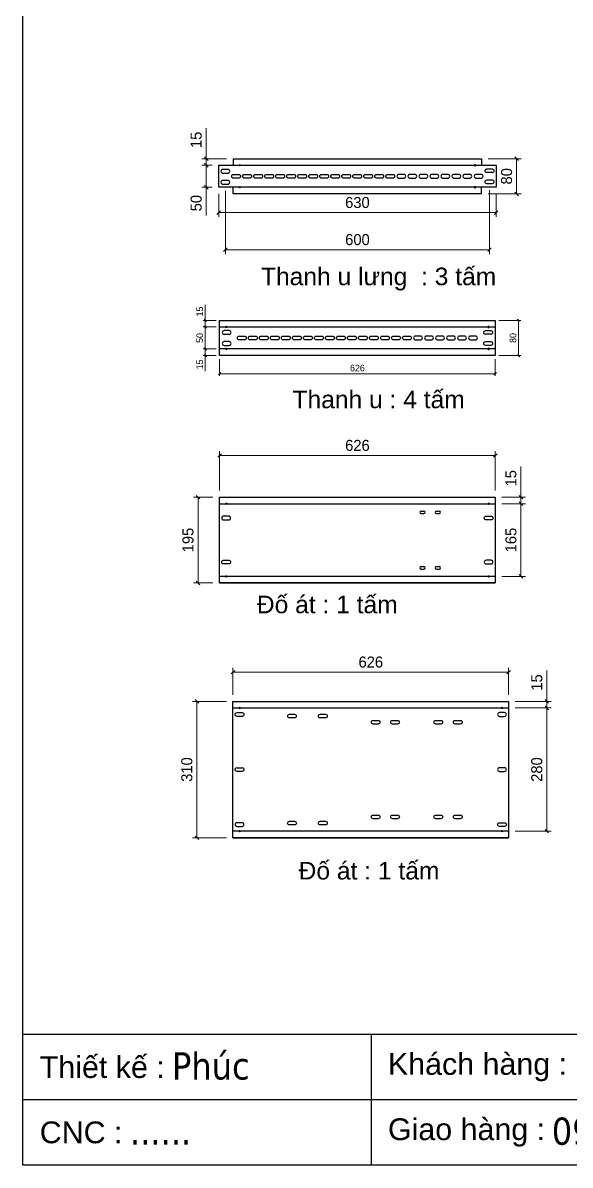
# Model space of a CAD drawing. Header units: millimetres. Extents: x 0 to 7339, y 0 to 5189.
# Drawn here: x 0 to 1243, y 0 to 2595 of the extents above; entities that cross this region are included whole.
import ezdxf
from ezdxf.enums import TextEntityAlignment as Align

# ---------------------------------------------------------------- set-up
doc = ezdxf.new("R2010")
doc.units = ezdxf.units.MM
doc.layers.add('CNC', color=7, linetype='Continuous')
doc.layers.add('DIM', color=253, linetype='Continuous')
doc.styles.add('Arial', font='arial.ttf')
doc.styles.add('Tahoma (Input Text)', font='tahoma.ttf')
doc.dimstyles.new('Dim-15', dxfattribs={"dimtxt": 15, "dimasz": 5, "dimexe": 5, "dimexo": 8, "dimgap": 5, "dimtad": 1, "dimdec": 0, "dimtxsty": 'Standard', "dimblk": 'OBLIQUE', "dimcen": 10, "dimclrd": 5, "dimclre": 5, "dimclrt": 3, "dimazin": 3, "dimtfac": 1, "dimtdec": 0, "dimtmove": 0, "dimatfit": 3, "dimldrblk": 'OBLIQUE', "dimlwd": 9, "dimlwe": 9})
doc.dimstyles.new('Dim-25', dxfattribs={"dimtxt": 25, "dimasz": 8, "dimexe": 10, "dimexo": 15, "dimgap": 10, "dimtad": 1, "dimdec": 0, "dimtxsty": 'Standard', "dimblk": 'OBLIQUE', "dimcen": 10, "dimclrd": 5, "dimclre": 5, "dimclrt": 3, "dimazin": 3, "dimtfac": 1, "dimtdec": 0, "dimtmove": 0, "dimatfit": 3, "dimldrblk": 'OBLIQUE', "dimlwd": 9, "dimlwe": 9})

# ---------------------------------------------------------------- blocks, each defined once
blk = doc.blocks.new('khungtenAsean2')
at = {"color": 7}
for p, q in [((2970, -1980), (0, -1980)), ((320, -1980), (320, -2100)), ((2020, -2040), (0, -2040))]:
    blk.add_line(p, q, dxfattribs=at)
blk.add_lwpolyline([(0, 0), (2970, 0), (2970, -2100), (0, -2100)], close=True, dxfattribs=at)
at = {"color": 2, "char_height": 20, "width": 917.634, "attachment_point": 4, "style": 'Arial'}
for s, insert in [('  Thiết kế :', (0, -2010)), ('  Khách hàng :', (320, -2010)), ('  Giao hàng :', (320, -2070)), ('  CNC :', (0, -2070))]:
    blk.add_mtext(s, dxfattribs=dict(at, insert=insert))
at = {"color": 1, "style": 'Tahoma (Input Text)', "flags": 8}
for tag, p in [('#03', (506.6, -2019.3)), ('#01', (137.1, -2021.3)), ('#05', (1106.6, -2021.3)), ('#07', (1834.7, -2021.3)), ('#09', (2146.7, -2021.3)), ('#02', (98.5, -2081.3)), ('#04', (486.1, -2081.3)), ('#06', (1065.3, -2081.3)), ('#08', (1817.4, -2081.3)), ('#10', (2146.7, -2081.3))]:
    blk.add_attdef(tag, p, '', height=25, dxfattribs=at)
blk.add_attdef('#11', text='', height=25, dxfattribs=at).set_placement((2915, -2067.3), align=Align.CENTER)
blk = doc.blocks.new('ovan8.5x20')
at = {"layer": 'CNC', "color": 2, "lineweight": -3}
for p, q in [((5.7, 4.2), (-5.8, 4.2)), ((-5.8, -4.2), (5.7, -4.2))]:
    blk.add_line(p, q, dxfattribs=at)
for centre, start, end in [((-5.8, 0), 90, 270), ((5.7, 0), 270, 90)]:
    blk.add_arc(centre, 4.25, start, end, dxfattribs=at)
blk = doc.blocks.new('*D29')
at = {"color": 0, "linetype": 'ByBlock', "lineweight": -2}
for p, q in [((481.2, 1123.9), (473.2, 1115.9)), ((1099.2, 1115.9), (1107.2, 1123.9))]:
    blk.add_line(p, q, dxfattribs=at)
at = {"layer": 'Defpoints', "color": 0, "transparency": 16777216}
for p in [(1103.2, 1119.9), (477.2, 1053.5), (1103.2, 1053.5)]:
    blk.add_point(p, dxfattribs=at)
at = {"layer": 'DIM', "color": 5, "lineweight": 9, "transparency": 16777216}
for p, q in [((477.2, 1068.5), (477.2, 1129.9)), ((477.2, 1119.9), (1103.2, 1119.9)), ((1103.2, 1068.5), (1103.2, 1129.9))]:
    blk.add_line(p, q, dxfattribs=at)
at = {"layer": 'DIM', "color": 3, "transparency": 16777216, "insert": (790.2, 1142.6), "char_height": 25, "attachment_point": 5}
blk.add_mtext('626', dxfattribs=at)
blk = doc.blocks.new('_Oblique')
at = {"color": 0, "linetype": 'ByBlock', "lineweight": -2}
blk.add_line((-0.5, -0.5), (0.5, 0.5), dxfattribs=at)
blk = doc.blocks.new('*D30')
at = {"color": 0, "linetype": 'ByBlock', "lineweight": -2}
for p, q in [((399.3, 1049.5), (391.3, 1057.5)), ((391.3, 747.6), (399.3, 739.6))]:
    blk.add_line(p, q, dxfattribs=at)
at = {"layer": 'Defpoints', "color": 0, "transparency": 16777216}
for p in [(477.2, 1053.5), (395.3, 743.6), (477.2, 743.6)]:
    blk.add_point(p, dxfattribs=at)
at = {"layer": 'DIM', "color": 5, "lineweight": 9, "transparency": 16777216}
for p, q in [((462.2, 1053.5), (385.3, 1053.5)), ((395.3, 1053.5), (395.3, 743.6)), ((462.2, 743.6), (385.3, 743.6))]:
    blk.add_line(p, q, dxfattribs=at)
at = {"layer": 'DIM', "color": 3, "transparency": 16777216, "insert": (372.5, 898.6), "char_height": 25, "attachment_point": 5, "rotation": 90}
blk.add_mtext('310', dxfattribs=at)
blk = doc.blocks.new('*D35')
at = {"color": 0, "linetype": 'ByBlock', "lineweight": -2}
for p, q in [((1186, 1057.5), (1194, 1049.5)), ((1194, 1034.5), (1186, 1042.5))]:
    blk.add_line(p, q, dxfattribs=at)
at = {"layer": 'Defpoints', "color": 0, "transparency": 16777216}
for p in [(1103.2, 1053.5), (1103.2, 1038.5), (1190, 1053.5)]:
    blk.add_point(p, dxfattribs=at)
at = {"layer": 'DIM', "color": 5, "lineweight": 9, "transparency": 16777216}
for p, q in [((1190, 1053.5), (1190, 1123.2)), ((1118.2, 1053.5), (1200, 1053.5)), ((1118.2, 1038.5), (1200, 1038.5)), ((1190, 1038.5), (1190, 1053.5)), ((1190, 1038.5), (1190, 1030.5))]:
    blk.add_line(p, q, dxfattribs=at)
at = {"layer": 'DIM', "color": 3, "transparency": 16777216, "insert": (1167.2, 1096.4), "char_height": 25, "attachment_point": 5, "rotation": 90}
blk.add_mtext('15', dxfattribs=at)
blk = doc.blocks.new('*D36')
at = {"color": 0, "linetype": 'ByBlock', "lineweight": -2}
for p, q in [((1194, 1034.5), (1186, 1042.5)), ((1186, 762.6), (1194, 754.6))]:
    blk.add_line(p, q, dxfattribs=at)
at = {"layer": 'Defpoints', "color": 0, "transparency": 16777216}
for p in [(1103.2, 1038.5), (1103.2, 758.6), (1190, 758.6)]:
    blk.add_point(p, dxfattribs=at)
at = {"layer": 'DIM', "color": 5, "lineweight": 9, "transparency": 16777216}
for p, q in [((1118.2, 1038.5), (1200, 1038.5)), ((1190, 1038.5), (1190, 758.6)), ((1118.2, 758.6), (1200, 758.6))]:
    blk.add_line(p, q, dxfattribs=at)
at = {"layer": 'DIM', "color": 3, "transparency": 16777216, "insert": (1167.2, 898.6), "char_height": 25, "attachment_point": 5, "rotation": 90}
blk.add_mtext('280', dxfattribs=at)
blk = doc.blocks.new('ovan6x9')
at = {"color": 2}
for p, q in [((2, 6), (8, 6)), ((2, 0), (8, 0))]:
    blk.add_line(p, q, dxfattribs=at)
for centre, start, end in [((2, 3), 90, 270), ((8, 3), 270, 90)]:
    blk.add_arc(centre, 3, start, end, dxfattribs=at)
blk = doc.blocks.new('*D41')
at = {"color": 0, "linetype": 'ByBlock', "lineweight": -2}
for p, q in [((1127.2, 1521.3), (1135.2, 1513.3)), ((1135.2, 1498.3), (1127.2, 1506.3))]:
    blk.add_line(p, q, dxfattribs=at)
at = {"layer": 'Defpoints', "color": 0, "transparency": 16777216}
for p in [(1072.8, 1517.3), (1131.2, 1517.3), (1072.8, 1502.3)]:
    blk.add_point(p, dxfattribs=at)
at = {"layer": 'DIM', "color": 5, "lineweight": 9, "transparency": 16777216}
for p, q in [((1131.2, 1517.3), (1131.2, 1587)), ((1087.8, 1517.3), (1141.2, 1517.3)), ((1131.2, 1502.3), (1131.2, 1517.3)), ((1087.8, 1502.3), (1141.2, 1502.3)), ((1131.2, 1502.3), (1131.2, 1494.3))]:
    blk.add_line(p, q, dxfattribs=at)
at = {"layer": 'DIM', "color": 3, "transparency": 16777216, "insert": (1108.5, 1560.1), "char_height": 25, "attachment_point": 5, "rotation": 90}
blk.add_mtext('15', dxfattribs=at)
blk = doc.blocks.new('*D42')
at = {"color": 0, "linetype": 'ByBlock', "lineweight": -2}
for p, q in [((1135.2, 1498.3), (1127.2, 1506.3)), ((1127.2, 1341.3), (1135.2, 1333.3))]:
    blk.add_line(p, q, dxfattribs=at)
at = {"layer": 'Defpoints', "color": 0, "transparency": 16777216}
for p in [(1072.8, 1502.3), (1072.8, 1337.3), (1131.2, 1337.3)]:
    blk.add_point(p, dxfattribs=at)
at = {"layer": 'DIM', "color": 5, "lineweight": 9, "transparency": 16777216}
for p, q in [((1087.8, 1502.3), (1141.2, 1502.3)), ((1131.2, 1502.3), (1131.2, 1337.3)), ((1087.8, 1337.3), (1141.2, 1337.3))]:
    blk.add_line(p, q, dxfattribs=at)
at = {"layer": 'DIM', "color": 3, "transparency": 16777216, "insert": (1108.5, 1419.8), "char_height": 25, "attachment_point": 5, "rotation": 90}
blk.add_mtext('165', dxfattribs=at)
blk = doc.blocks.new('*D43')
at = {"color": 0, "linetype": 'ByBlock', "lineweight": -2}
for p, q in [((450.8, 1615.9), (442.8, 1607.9)), ((1068.8, 1607.9), (1076.8, 1615.9))]:
    blk.add_line(p, q, dxfattribs=at)
at = {"layer": 'Defpoints', "color": 0, "transparency": 16777216}
for p in [(1072.8, 1611.9), (446.8, 1517.3), (1072.8, 1517.3)]:
    blk.add_point(p, dxfattribs=at)
at = {"layer": 'DIM', "color": 5, "lineweight": 9, "transparency": 16777216}
for p, q in [((446.8, 1532.3), (446.8, 1621.9)), ((446.8, 1611.9), (1072.8, 1611.9)), ((1072.8, 1532.3), (1072.8, 1621.9))]:
    blk.add_line(p, q, dxfattribs=at)
at = {"layer": 'DIM', "color": 3, "transparency": 16777216, "insert": (759.8, 1634.7), "char_height": 25, "attachment_point": 5}
blk.add_mtext('626', dxfattribs=at)
blk = doc.blocks.new('*D44')
at = {"color": 0, "linetype": 'ByBlock', "lineweight": -2}
for p, q in [((401.8, 1513.3), (393.8, 1521.3)), ((393.8, 1326.3), (401.8, 1318.3))]:
    blk.add_line(p, q, dxfattribs=at)
at = {"layer": 'Defpoints', "color": 0, "transparency": 16777216}
for p in [(446.8, 1517.3), (397.8, 1322.3), (446.8, 1322.3)]:
    blk.add_point(p, dxfattribs=at)
at = {"layer": 'DIM', "color": 5, "lineweight": 9, "transparency": 16777216}
for p, q in [((431.8, 1517.3), (387.8, 1517.3)), ((397.8, 1517.3), (397.8, 1322.3)), ((431.8, 1322.3), (387.8, 1322.3))]:
    blk.add_line(p, q, dxfattribs=at)
at = {"layer": 'DIM', "color": 3, "transparency": 16777216, "insert": (375.1, 1419.8), "char_height": 25, "attachment_point": 5, "rotation": 90}
blk.add_mtext('195', dxfattribs=at)
blk = doc.blocks.new('*D51')
at = {"color": 0, "linetype": 'ByBlock', "lineweight": -2}
for p, q in [((449.3, 1800.2), (444.3, 1795.2)), ((1070.3, 1795.2), (1075.3, 1800.2))]:
    blk.add_line(p, q, dxfattribs=at)
at = {"layer": 'Defpoints', "color": 0, "transparency": 16777216}
for p in [(446.8, 1838.8), (1072.8, 1838.8), (446.8, 1797.7)]:
    blk.add_point(p, dxfattribs=at)
at = {"layer": 'DIM', "color": 5, "lineweight": 9, "transparency": 16777216}
for p, q in [((446.8, 1830.8), (446.8, 1792.7)), ((1072.8, 1830.8), (1072.8, 1792.7)), ((1072.8, 1797.7), (446.8, 1797.7))]:
    blk.add_line(p, q, dxfattribs=at)
at = {"layer": 'DIM', "color": 3, "transparency": 16777216, "insert": (759.8, 1810.4), "char_height": 15, "attachment_point": 5}
blk.add_mtext('626', dxfattribs=at)
blk = doc.blocks.new('*D52')
at = {"color": 0, "linetype": 'ByBlock', "lineweight": -2}
for p, q in [((1128.2, 1916.3), (1123.2, 1921.3)), ((1123.2, 1841.3), (1128.2, 1836.3))]:
    blk.add_line(p, q, dxfattribs=at)
at = {"layer": 'Defpoints', "color": 0, "transparency": 16777216}
for p in [(1072.8, 1918.8), (1072.8, 1838.8), (1125.7, 1838.8)]:
    blk.add_point(p, dxfattribs=at)
at = {"layer": 'DIM', "color": 5, "lineweight": 9, "transparency": 16777216}
for p, q in [((1080.8, 1918.8), (1130.7, 1918.8)), ((1125.7, 1918.8), (1125.7, 1838.8)), ((1080.8, 1838.8), (1130.7, 1838.8))]:
    blk.add_line(p, q, dxfattribs=at)
at = {"layer": 'DIM', "color": 3, "transparency": 16777216, "insert": (1113.1, 1878.8), "char_height": 15, "attachment_point": 5, "rotation": 90}
blk.add_mtext('80', dxfattribs=at)
blk = doc.blocks.new('*D53')
at = {"color": 0, "linetype": 'ByBlock', "lineweight": -2}
for p, q in [((416.9, 1901.3), (411.9, 1906.3)), ((411.9, 1856.3), (416.9, 1851.3))]:
    blk.add_line(p, q, dxfattribs=at)
at = {"layer": 'Defpoints', "color": 0, "transparency": 16777216}
for p in [(446.8, 1903.8), (414.4, 1853.8), (446.8, 1853.8)]:
    blk.add_point(p, dxfattribs=at)
at = {"layer": 'DIM', "color": 5, "lineweight": 9, "transparency": 16777216}
for p, q in [((438.8, 1903.8), (409.4, 1903.8)), ((414.4, 1903.8), (414.4, 1853.8)), ((438.8, 1853.8), (409.4, 1853.8))]:
    blk.add_line(p, q, dxfattribs=at)
at = {"layer": 'DIM', "color": 3, "transparency": 16777216, "insert": (401.7, 1878.8), "char_height": 15, "attachment_point": 5, "rotation": 90}
blk.add_mtext('50', dxfattribs=at)
blk = doc.blocks.new('*D54')
at = {"color": 0, "linetype": 'ByBlock', "lineweight": -2}
for p, q in [((416.9, 1916.3), (411.9, 1921.3)), ((411.9, 1906.3), (416.9, 1901.3))]:
    blk.add_line(p, q, dxfattribs=at)
at = {"layer": 'Defpoints', "color": 0, "transparency": 16777216}
for p in [(414.4, 1918.8), (446.8, 1918.8), (446.8, 1903.8)]:
    blk.add_point(p, dxfattribs=at)
at = {"layer": 'DIM', "color": 5, "lineweight": 9, "transparency": 16777216}
for p, q in [((414.4, 1918.8), (414.4, 1954)), ((438.8, 1918.8), (409.4, 1918.8)), ((438.8, 1903.8), (409.4, 1903.8)), ((414.4, 1903.8), (414.4, 1918.8))]:
    blk.add_line(p, q, dxfattribs=at)
at = {"layer": 'DIM', "color": 3, "transparency": 16777216, "insert": (401.7, 1938.9), "char_height": 15, "attachment_point": 5, "rotation": 90}
blk.add_mtext('15', dxfattribs=at)
blk = doc.blocks.new('*D55')
at = {"color": 0, "linetype": 'ByBlock', "lineweight": -2}
for p, q in [((416.9, 1851.3), (411.9, 1856.3)), ((411.9, 1841.3), (416.9, 1836.3))]:
    blk.add_line(p, q, dxfattribs=at)
at = {"layer": 'Defpoints', "color": 0, "transparency": 16777216}
for p in [(446.8, 1853.8), (414.4, 1838.8), (446.8, 1838.8)]:
    blk.add_point(p, dxfattribs=at)
at = {"layer": 'DIM', "color": 5, "lineweight": 9, "transparency": 16777216}
for p, q in [((438.8, 1853.8), (409.4, 1853.8)), ((414.4, 1853.8), (414.4, 1838.8)), ((438.8, 1838.8), (409.4, 1838.8)), ((414.4, 1838.8), (414.4, 1803.6))]:
    blk.add_line(p, q, dxfattribs=at)
at = {"layer": 'DIM', "color": 3, "transparency": 16777216, "insert": (401.7, 1818.7), "char_height": 15, "attachment_point": 5, "rotation": 90}
blk.add_mtext('15', dxfattribs=at)
blk = doc.blocks.new('f3daunguoc')
at = {"layer": 'CNC', "color": 2, "lineweight": -3}
blk.add_circle((0, 0), 1.5, dxfattribs=at)
blk = doc.blocks.new('*D61')
at = {"color": 0, "linetype": 'ByBlock', "lineweight": -2}
for p, q in [((448.8, 2167.6), (440.8, 2159.6)), ((1070.8, 2159.6), (1078.8, 2167.6))]:
    blk.add_line(p, q, dxfattribs=at)
at = {"layer": 'Defpoints', "color": 0, "transparency": 16777216}
for p in [(444.8, 2221), (1074.8, 2221), (1074.8, 2163.6)]:
    blk.add_point(p, dxfattribs=at)
at = {"layer": 'DIM', "color": 5, "lineweight": 9, "transparency": 16777216}
for p, q in [((444.8, 2206), (444.8, 2153.6)), ((1074.8, 2206), (1074.8, 2153.6)), ((444.8, 2163.6), (1074.8, 2163.6))]:
    blk.add_line(p, q, dxfattribs=at)
at = {"layer": 'DIM', "color": 3, "transparency": 16777216, "insert": (759.8, 2186.4), "char_height": 25, "attachment_point": 5}
blk.add_mtext('630', dxfattribs=at)
blk = doc.blocks.new('*D62')
at = {"color": 0, "linetype": 'ByBlock', "lineweight": -2}
for p, q in [((1125.4, 2282), (1117.4, 2290)), ((1117.4, 2210), (1125.4, 2202))]:
    blk.add_line(p, q, dxfattribs=at)
at = {"layer": 'Defpoints', "color": 0, "transparency": 16777216}
for p in [(1041.8, 2286), (1121.4, 2286), (1041.8, 2206)]:
    blk.add_point(p, dxfattribs=at)
at = {"layer": 'DIM', "color": 5, "lineweight": 9, "transparency": 16777216}
for p, q in [((1056.8, 2286), (1131.4, 2286)), ((1121.4, 2206), (1121.4, 2286)), ((1056.8, 2206), (1131.4, 2206))]:
    blk.add_line(p, q, dxfattribs=at)
at = {"layer": 'DIM', "color": 3, "transparency": 16777216, "insert": (1098.6, 2246), "char_height": 25, "attachment_point": 5, "rotation": 90}
blk.add_mtext('80', dxfattribs=at)
blk = doc.blocks.new('*D63')
at = {"color": 0, "linetype": 'ByBlock', "lineweight": -2}
for p, q in [((420.5, 2267), (412.5, 2275)), ((412.5, 2225), (420.5, 2217))]:
    blk.add_line(p, q, dxfattribs=at)
at = {"layer": 'Defpoints', "color": 0, "transparency": 16777216}
for p in [(444.8, 2271), (416.5, 2221), (444.8, 2221)]:
    blk.add_point(p, dxfattribs=at)
at = {"layer": 'DIM', "color": 5, "lineweight": 9, "transparency": 16777216}
for p, q in [((429.8, 2271), (406.5, 2271)), ((416.5, 2271), (416.5, 2221)), ((429.8, 2221), (406.5, 2221)), ((416.5, 2221), (416.5, 2157.3))]:
    blk.add_line(p, q, dxfattribs=at)
at = {"layer": 'DIM', "color": 3, "transparency": 16777216, "insert": (393.7, 2185.1), "char_height": 25, "attachment_point": 5, "rotation": 90}
blk.add_mtext('50', dxfattribs=at)
blk = doc.blocks.new('*D64')
at = {"color": 0, "linetype": 'ByBlock', "lineweight": -2}
for p, q in [((412.5, 2290), (420.5, 2282)), ((420.5, 2267), (412.5, 2275))]:
    blk.add_line(p, q, dxfattribs=at)
at = {"layer": 'Defpoints', "color": 0, "transparency": 16777216}
for p in [(416.5, 2286), (477.8, 2286), (444.8, 2271)]:
    blk.add_point(p, dxfattribs=at)
at = {"layer": 'DIM', "color": 5, "lineweight": 9, "transparency": 16777216}
for p, q in [((416.5, 2286), (416.5, 2355.7)), ((462.8, 2286), (406.5, 2286)), ((416.5, 2271), (416.5, 2286)), ((429.8, 2271), (406.5, 2271)), ((416.5, 2271), (416.5, 2263))]:
    blk.add_line(p, q, dxfattribs=at)
at = {"layer": 'DIM', "color": 3, "transparency": 16777216, "insert": (393.7, 2328.8), "char_height": 25, "attachment_point": 5, "rotation": 90}
blk.add_mtext('15', dxfattribs=at)
blk = doc.blocks.new('*D65')
at = {"color": 0, "linetype": 'ByBlock', "lineweight": -2}
for p, q in [((463.9, 2083.3), (455.9, 2075.3)), ((1055.8, 2075.3), (1063.8, 2083.3))]:
    blk.add_line(p, q, dxfattribs=at)
at = {"layer": 'Defpoints', "color": 0, "transparency": 16777216}
for p in [(459.9, 2228.2), (1059.8, 2229.3), (1059.8, 2079.3)]:
    blk.add_point(p, dxfattribs=at)
at = {"layer": 'DIM', "color": 5, "lineweight": 9, "transparency": 16777216}
for p, q in [((459.9, 2213.2), (459.9, 2069.3)), ((1059.8, 2214.3), (1059.8, 2069.3)), ((459.9, 2079.3), (1059.8, 2079.3))]:
    blk.add_line(p, q, dxfattribs=at)
at = {"layer": 'DIM', "color": 3, "transparency": 16777216, "insert": (759.9, 2102.1), "char_height": 25, "attachment_point": 5}
blk.add_mtext('600', dxfattribs=at)

msp = doc.modelspace()

# ---------------------------------------------------------------- linework, layer by layer
at = {"color": 7}
for p, q in [((477.8, 2286), (1041.8, 2286)), ((477.8, 2286), (477.8, 2271)), ((1041.8, 2286), (1041.8, 2271)), ((444.8, 2271), (1074.8, 2271)), ((444.8, 2221), (444.8, 2271)), ((1074.8, 2271), (1074.8, 2221)), ((1074.8, 2221), (444.8, 2221)), ((477.8, 2206), (477.8, 2221)), ((1041.8, 2206), (477.8, 2206)), ((1041.8, 2206), (1041.8, 2221)), ((446.8, 1918.8), (1072.8, 1918.8)), ((446.8, 1838.8), (446.8, 1918.8)), ((446.8, 1903.8), (1072.8, 1903.8)), ((1072.8, 1918.8), (1072.8, 1838.8)), ((1072.8, 1853.8), (446.8, 1853.8)), ((1072.8, 1838.8), (446.8, 1838.8)), ((446.8, 1517.3), (1072.8, 1517.3)), ((446.8, 1322.3), (1072.8, 1322.3)), ((477.2, 1053.5), (1103.2, 1053.5)), ((477.2, 743.6), (1103.2, 743.6))]:
    msp.add_line(p, q, dxfattribs=at)
for points in [[(446.8, 1517.3), (1072.8, 1517.3), (1072.8, 1322.3), (446.8, 1322.3)], [(477.2, 1053.5), (1103.2, 1053.5), (1103.2, 743.6), (477.2, 743.6)]]:
    msp.add_lwpolyline(points, close=True, dxfattribs=at)
at = {"color": 253}
for points in [[(446.8, 1502.3), (1072.8, 1502.3), (1072.8, 1337.3), (446.8, 1337.3)], [(477.2, 1038.5), (1103.2, 1038.5), (1103.2, 758.6), (477.2, 758.6)]]:
    msp.add_lwpolyline(points, close=True, dxfattribs=at)
at = {"color": 2}
for centre in [(461.8, 1502.3), (1057.8, 1502.3), (461.8, 1337.3), (1057.8, 1337.3), (492.2, 1038.5), (1088.2, 1038.5), (492.2, 758.6), (1088.2, 758.6)]:
    msp.add_circle(centre, 1.5, dxfattribs=at)

# ---------------------------------------------------------------- block references
at = {"color": 7}
ref = msp.add_blockref('khungtenAsean2', (0, 5189.2), dxfattribs=dict(at, xscale=2.471040000003995, yscale=2.471040000003995, zscale=2.471040000003995))
ref.add_attrib('#04', '09.11.2020', (1201.2, 46.3), dxfattribs={"color": 1, "height": 61.78, "style": 'Tahoma (Input Text)'})
ref.add_attrib('#02', '......', (243.3, 46.3), dxfattribs={"color": 1, "height": 61.78, "style": 'Tahoma (Input Text)'})
ref.add_attrib('#01', 'Phúc', (338.7, 194.5), dxfattribs={"color": 1, "height": 61.78, "style": 'Tahoma (Input Text)'})
at = {"lineweight": -3, "rotation": 270}
for p in [(492.8, 2271), (492.8, 2221), (461.8, 1903.8), (461.8, 1853.8)]:
    msp.add_blockref('f3daunguoc', p, dxfattribs=at)
at = {"lineweight": -3, "xscale": -1, "rotation": 90}
for p in [(1026.8, 2271), (1026.8, 2221), (1057.8, 1903.8), (1057.8, 1853.8)]:
    msp.add_blockref('f3daunguoc', p, dxfattribs=at)
at = {"color": 7}
for p in [(902.6, 1479.8), (937.6, 1479.8), (902.6, 1353.8), (937.6, 1353.8)]:
    msp.add_blockref('ovan6x9', p, dxfattribs=at)
at = {"layer": 'CNC', "lineweight": -3, "rotation": 180}
for p in [(459.9, 2257.4), (459.9, 2232.4), (859.4, 2246), (884.4, 2246), (909.4, 2246), (934.4, 2246), (959.4, 2246), (984.4, 2246), (1009.4, 2246), (1035.2, 2246), (462.8, 1891.3), (462.8, 1866.3), (897.3, 1878.8), (922.3, 1878.8), (947.3, 1878.8), (972.3, 1878.8), (997.3, 1878.8), (1022.3, 1878.8), (1057.8, 1369.8), (1088.2, 1023.6), (1088.2, 898.6)]:
    msp.add_blockref('ovan8.5x20', p, dxfattribs=at)
at = {"layer": 'CNC', "lineweight": -3, "xscale": -1, "rotation": 180}
for p in [(1059.8, 2258.5), (484.4, 2246), (509.4, 2246), (534.4, 2246), (559.4, 2246), (584.4, 2246), (609.4, 2246), (634.4, 2246), (659.4, 2246), (684.4, 2246), (709.4, 2246), (734.4, 2246), (759.4, 2246), (784.4, 2246), (809.4, 2246), (834.4, 2246), (1059.8, 2233.5), (1056.8, 1891.3), (497.3, 1878.8), (522.3, 1878.8), (547.3, 1878.8), (572.3, 1878.8), (597.3, 1878.8), (622.3, 1878.8), (647.3, 1878.8), (672.3, 1878.8), (697.3, 1878.8), (722.3, 1878.8), (747.3, 1878.8), (772.3, 1878.8), (797.3, 1878.8), (822.3, 1878.8), (847.3, 1878.8), (872.3, 1878.8), (1056.8, 1866.3), (461.8, 1369.8), (492.2, 1023.6), (611.3, 1020), (681.3, 1020), (801.3, 1006), (845.3, 1006), (943.7, 1006), (987.7, 1006), (492.2, 898.6), (611.3, 777), (681.3, 777), (801.3, 791), (845.3, 791), (943.7, 791), (987.7, 791)]:
    msp.add_blockref('ovan8.5x20', p, dxfattribs=at)
at = {"layer": 'CNC', "lineweight": -3}
for p in [(461.8, 1469.8), (492.2, 773.6)]:
    msp.add_blockref('ovan8.5x20', p, dxfattribs=at)
at = {"layer": 'CNC', "lineweight": -3, "xscale": -1}
for p in [(1057.8, 1469.8), (1088.2, 773.6)]:
    msp.add_blockref('ovan8.5x20', p, dxfattribs=at)

# ---------------------------------------------------------------- texts
at = {"color": 7, "char_height": 40, "width": 846.161, "attachment_point": 5, "style": 'Arial'}
for s, insert in [('Thanh u lưng  : 3 tấm', (807.9, 2012.6)), ('Thanh u : 4 tấm', (807.9, 1739)), ('Đố át : 1 tấm', (691.3, 1273.3)), ('Đố át : 1 tấm', (786.1, 668.6))]:
    msp.add_mtext(s, dxfattribs=dict(at, insert=insert))

# ---------------------------------------------------------------- dimensions: what is measured, and where the dimension line sits
at = {"layer": 'DIM', "color": 7}
for base, p1, p2, dimstyle, picture, middle in [((416.5, 2286), (444.8, 2271), (477.8, 2286), 'Dim-25', '*D64', (393.7, 2328.8)), ((1121.4, 2286), (1041.8, 2206), (1041.8, 2286), 'Dim-25', '*D62', (1098.6, 2246)), ((416.5, 2221), (444.8, 2271), (444.8, 2221), 'Dim-25', '*D63', (393.7, 2185.1)), ((414.4, 1918.8), (446.8, 1903.8), (446.8, 1918.8), 'Dim-15', '*D54', (401.7, 1938.9)), ((1125.7, 1838.8), (1072.8, 1918.8), (1072.8, 1838.8), 'Dim-15', '*D52', (1113.1, 1878.8)), ((414.4, 1853.8), (446.8, 1903.8), (446.8, 1853.8), 'Dim-15', '*D53', (401.7, 1878.8)), ((414.4, 1838.8), (446.8, 1853.8), (446.8, 1838.8), 'Dim-15', '*D55', (401.7, 1818.7)), ((1131.2, 1517.3), (1072.8, 1502.3), (1072.8, 1517.3), 'Dim-25', '*D41', (1108.5, 1560.1)), ((397.8, 1322.3), (446.8, 1517.3), (446.8, 1322.3), 'Dim-25', '*D44', (375.1, 1419.8)), ((1131.2, 1337.3), (1072.8, 1502.3), (1072.8, 1337.3), 'Dim-25', '*D42', (1108.5, 1419.8)), ((1190, 1053.5), (1103.2, 1038.5), (1103.2, 1053.5), 'Dim-25', '*D35', (1167.2, 1096.4)), ((395.3, 743.6), (477.2, 1053.5), (477.2, 743.6), 'Dim-25', '*D30', (372.5, 898.6)), ((1190, 758.6), (1103.2, 1038.5), (1103.2, 758.6), 'Dim-25', '*D36', (1167.2, 898.6))]:
    dim = msp.add_linear_dim(base=base, p1=p1, p2=p2, angle=90, dimstyle=dimstyle, dxfattribs=at)
    dim.commit()
    dim.dimension.update_dxf_attribs({"geometry": picture, "text_midpoint": middle})
for base, p1, p2, dimstyle, picture, middle in [((1074.8, 2163.6), (444.8, 2221), (1074.8, 2221), 'Dim-25', '*D61', (759.8, 2186.4)), ((1059.8, 2079.3), (459.9, 2228.2), (1059.8, 2229.3), 'Dim-25', '*D65', (759.9, 2102.1)), ((446.8, 1797.7), (1072.8, 1838.8), (446.8, 1838.8), 'Dim-15', '*D51', (759.8, 1810.4)), ((1072.8, 1611.9), (446.8, 1517.3), (1072.8, 1517.3), 'Dim-25', '*D43', (759.8, 1634.7)), ((1103.2, 1119.9), (477.2, 1053.5), (1103.2, 1053.5), 'Dim-25', '*D29', (790.2, 1142.6))]:
    dim = msp.add_linear_dim(base=base, p1=p1, p2=p2, dimstyle=dimstyle, dxfattribs=at)
    dim.commit()
    dim.dimension.update_dxf_attribs({"geometry": picture, "text_midpoint": middle})

doc.saveas('drawing.dxf')
